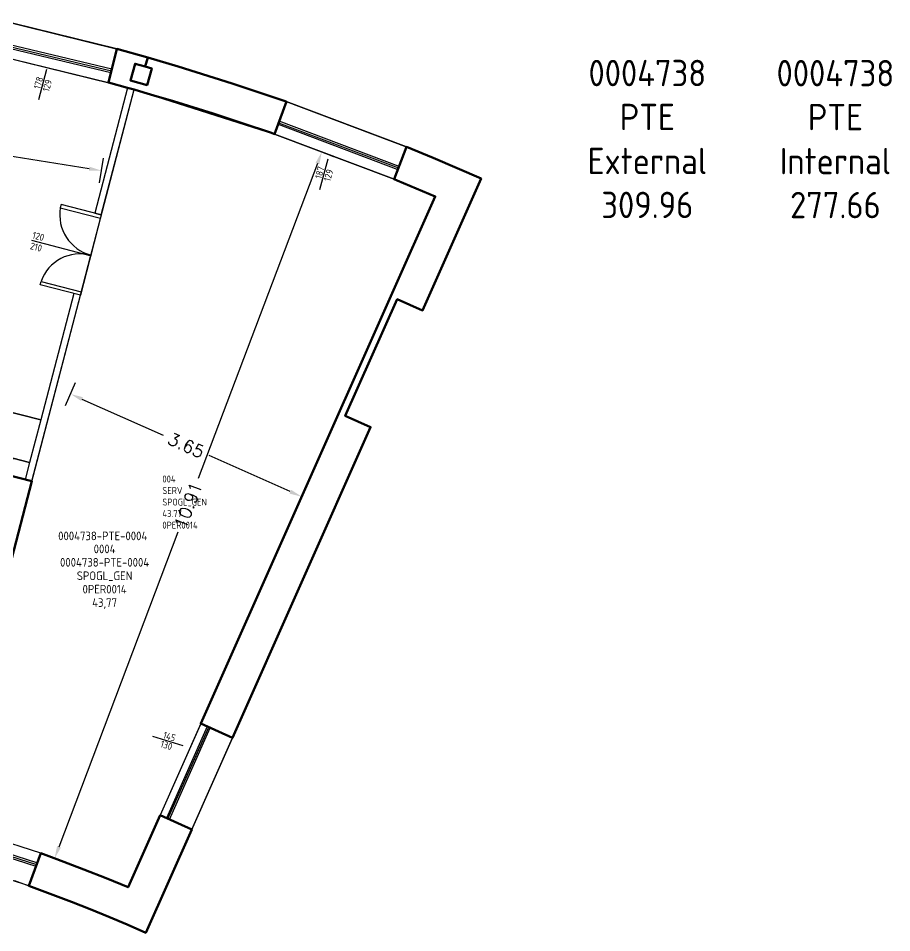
# Model space of a CAD drawing. Header units: metres. Extents: x 360.2 to 396, y 166.8 to 184.4.
# Drawn here: x 383.36 to 395.97, y 168.03 to 181.25 of the extents above; entities that cross this region are included whole.
import ezdxf
from ezdxf.enums import TextEntityAlignment as Align

# ---------------------------------------------------------------- set-up
doc = ezdxf.new("R2010")
doc.units = ezdxf.units.M
for name, color, linetype in [('A-Infissi', 5, 'Continuous'), ('A-Muratura', 4, 'Continuous'), ('A-Quote', 1, 'Continuous'), ('A-Testo', 7, 'Continuous'), ('A-Viste', 7, 'Continuous'), ('RM$TXT', 5, 'Continuous'), ('Z-RM', 5, 'Continuous'), ('Z-RMBK', 6, 'Continuous'), ('Z-RMTXT', 5, 'Continuous'), ('Z-Sup_Tot_Lorda', 1, 'Continuous')]:
    doc.layers.add(name, color=color, linetype=linetype)
doc.layers.add('A_MURI', color=4, linetype='Continuous', lineweight=50)
doc.styles.add('ROMANS', font='romans')
doc.styles.get("Standard").update_dxf_attribs({"font": 'isocp.shx'})
doc.dimstyles.new('QUOTE', dxfattribs={"dimtxt": 0.18, "dimasz": 0.18, "dimexe": 0.18, "dimexo": 0.0625, "dimgap": 0.09, "dimtad": 0, "dimzin": 0, "dimdsep": 46, "dimtxsty": 'ROMANS', "dimcen": 0.09, "dimadec": 0, "dimazin": 0, "dimtfac": 1, "dimtofl": 0, "dimtmove": 0, "dimatfit": 3, "dimfxl": 0.18, "dimfxlon": 1, "dimtolj": 1, "dimtzin": 0, "dimarcsym": 0})

# ---------------------------------------------------------------- blocks, each defined once
blk = doc.blocks.new('W185')
for p, q in [((0, 0.049), (0, 0)), ((1.85, 0.049), (1.85, 0))]:
    blk.add_line(p, q)
for points in [[(1.85, 0.049), (0, 0.049)], [(0, 0.025), (1.85, 0.025)], [(0, 0), (1.85, 0)]]:
    blk.add_lwpolyline(points)
blk = doc.blocks.new('D60dx')
for p, q in [((0, 0.6), (-0.05, 0.6)), ((-0.05, 0.6), (-0.05, 0)), ((0, 0), (0, 0.6)), ((0, 0), (-0.6, 0))]:
    blk.add_line(p, q)
blk.add_arc((0.004, -0.002), 0.604, 95.142, 179.8371)
blk = doc.blocks.new('D60sx')
for p, q in [((0, 0), (0, 0.6)), ((0, 0.6), (0.05, 0.6)), ((0.05, 0.6), (0.05, 0)), ((0, 0), (0.6, 0))]:
    blk.add_line(p, q)
blk.add_arc((-0.004, -0.002), 0.604, 0.1629, 84.858)
blk = doc.blocks.new('W150')
for p, q in [((0, 0.049), (0, 0)), ((1.5, 0.049), (1.5, 0))]:
    blk.add_line(p, q)
for points in [[(1.5, 0.049), (0, 0.049)], [(0, 0.025), (1.5, 0.025)], [(0, 0), (1.5, 0)]]:
    blk.add_lwpolyline(points)
blk = doc.blocks.new('W145')
for p, q in [((0, 0.049), (0, 0)), ((1.45, 0.049), (1.45, 0))]:
    blk.add_line(p, q)
for points in [[(1.45, 0.049), (0, 0.049)], [(0, 0.025), (1.45, 0.025)], [(0, 0), (1.45, 0)]]:
    blk.add_lwpolyline(points)
blk = doc.blocks.new('WNS')
blk.add_line((-0.228, 0), (0.228, 0))
for tag, p in [('WIDTH', (0.005, 0.017)), ('HEIGHT', (0.001, -0.116))]:
    blk.add_attdef(tag, text='', height=0.1).set_placement(p, align=Align.CENTER)
at = {"flags": 1}
for tag, p in [('WN_TYPE', (-0.004, 0.009)), ('GL_TYPE', (-0.003, 0.014)), ('FR_ELEV', (-0.004, 0.002)), ('FR_MATL', (0.021, 0.009))]:
    blk.add_attdef(tag, p, '', height=0.00225, dxfattribs=at)
blk = doc.blocks.new('*D203')
at = {"layer": 'A-Quote', "color": 0, "lineweight": -2, "transparency": 16777216}
for p, q in [((387.714, 179.326), (387.909, 179.252)), ((387.677, 179.147), (385.956, 174.596)), ((383.944, 169.275), (385.665, 173.826)), ((383.853, 169.117), (384.048, 169.043))]:
    blk.add_line(p, q, dxfattribs=at)
at = {"layer": 'A-Quote', "color": 0, "transparency": 16777216}
for points in [[(387.649, 179.158), (387.705, 179.137), (387.74, 179.316)], [(383.916, 169.286), (383.972, 169.265), (383.88, 169.107)]]:
    blk.add_solid(points, dxfattribs=at)
at = {"layer": 'Defpoints', "color": 0, "transparency": 16777216}
for p in [(387.655, 179.348), (387.74, 179.316), (383.795, 169.139)]:
    blk.add_point(p, dxfattribs=at)
at = {"layer": 'A-Quote', "color": 0, "transparency": 16777216, "insert": (385.81, 174.211), "char_height": 0.18, "attachment_point": 5, "rotation": 69.2862, "style": 'ROMANS'}
blk.add_mtext('\\A1;10.91', dxfattribs=at)
blk = doc.blocks.new('*D204')
at = {"layer": 'A-Quote', "color": 0, "lineweight": -2, "transparency": 16777216}
for p, q in [((384.038, 175.653), (384.184, 175.982)), ((384.275, 175.745), (385.448, 175.224)), ((387.285, 174.407), (386.113, 174.928)), ((387.377, 174.169), (387.523, 174.498))]:
    blk.add_line(p, q, dxfattribs=at)
at = {"layer": 'A-Quote', "color": 0, "transparency": 16777216}
for points in [[(384.288, 175.772), (384.263, 175.717), (384.111, 175.818)], [(387.298, 174.434), (387.273, 174.379), (387.45, 174.334)]]:
    blk.add_solid(points, dxfattribs=at)
at = {"layer": 'Defpoints', "color": 0, "transparency": 16777216}
for p in [(383.551, 174.558), (387.45, 174.334), (386.89, 173.074)]:
    blk.add_point(p, dxfattribs=at)
at = {"layer": 'A-Quote', "color": 0, "transparency": 16777216, "insert": (385.78, 175.076), "char_height": 0.18, "attachment_point": 5, "rotation": 336.0324, "style": 'ROMANS'}
blk.add_mtext('\\A1;3.65', dxfattribs=at)
blk = doc.blocks.new('PORTA')
blk.add_line((-0.893, 0), (0, 0))
for tag, p in [('WIDTH', (-0.894, 0.03)), ('HEIGHT', (-0.885, -0.128))]:
    blk.add_attdef(tag, p, '', height=0.1)
blk = doc.blocks.new('*D206')
at = {"layer": 'A-Quote', "color": 0, "lineweight": -2, "transparency": 16777216}
for p, q in [((377.466, 179.988), (377.522, 180.344)), ((377.672, 180.138), (380.665, 179.663)), ((384.378, 179.074), (381.385, 179.549)), ((384.528, 178.868), (384.584, 179.224))]:
    blk.add_line(p, q, dxfattribs=at)
at = {"layer": 'A-Quote', "color": 0, "transparency": 16777216}
for points in [[(377.677, 180.168), (377.667, 180.108), (377.494, 180.166)], [(384.383, 179.104), (384.374, 179.044), (384.556, 179.046)]]:
    blk.add_solid(points, dxfattribs=at)
at = {"layer": 'Defpoints', "color": 0, "transparency": 16777216}
for p in [(377.397, 179.551), (384.556, 179.046), (384.459, 178.431)]:
    blk.add_point(p, dxfattribs=at)
at = {"layer": 'A-Quote', "color": 0, "transparency": 16777216, "insert": (381.025, 179.606), "char_height": 0.18, "attachment_point": 5, "rotation": 350.9859, "style": 'ROMANS'}
blk.add_mtext('\\A1;7.15', dxfattribs=at)
blk = doc.blocks.new('VANO')
at = {"flags": 1}
for tag, p in [('EDIFICIO', (0, 0)), ('PIANO', (0, -0.198)), ('PERIMETRO', (0, -1.343)), ('ETICHETTA_VANO', (0, -1.529)), ('RM_CAT', (0, -1.717)), ('DV_ID', (0, -1.901)), ('H_MED', (0, -2.112)), ('H_NET', (0, -2.302)), ('TYPE_CO', (0, -2.515)), ('MAT_PAR', (0, -2.693)), ('MAT_PAV', (0, -2.877)), ('CODICE', (0, -3.071))]:
    blk.add_attdef(tag, text='', height=0.125, dxfattribs=at).set_placement(p, align=Align.MIDDLE_CENTER)
for tag, p in [('NUMERO_VANO', (0, -0.393)), ('CODICE_VANO', (0, -0.587)), ('RM_TYPE', (0, -0.781)), ('CODICE_VANO_ESTERNO', (0, -0.975)), ('AREA', (0, -1.169))]:
    blk.add_attdef(tag, text='', height=0.125).set_placement(p, align=Align.MIDDLE_CENTER)

msp = doc.modelspace()

# ---------------------------------------------------------------- linework, layer by layer
at = {"layer": 'A-Muratura'}
for points in [[(384.659, 180.317), (384.779, 180.804), (385.227, 180.679), (385.19, 180.55), (385.043, 180.591), (384.975, 180.349), (385.216, 180.282), (385.284, 180.523), (385.19, 180.55), (385.227, 180.679), (385.664, 180.551), (386.446, 180.307), (387.223, 180.046), (387.232, 180.043), (387.055, 179.575), (387.012, 179.591), (386.591, 179.731), (386.17, 179.871), (385.6, 180.048), (385.314, 180.132), (385.171, 180.174), (385.028, 180.216), (384.932, 180.242)], [(384.975, 180.349), (385.043, 180.591), (385.284, 180.523), (385.216, 180.282)], [(385.028, 180.216), (384.932, 180.242), (384.459, 178.431), (384.555, 178.406)], [(383.212, 174.646), (383.275, 174.889), (383.517, 174.826), (383.454, 174.584)], [(385.403, 169.73), (385.861, 169.527), (385.197, 168.034), (384.93, 168.151), (384.662, 168.264), (384.392, 168.375), (384.122, 168.482), (383.508, 168.709), (383.679, 169.181), (383.911, 169.097), (384.302, 168.948), (384.623, 168.821), (384.941, 168.69)]]:
    msp.add_lwpolyline(points, close=True, dxfattribs=at)
for points in [[(388.758, 177.276), (389.379, 178.674), (388.829, 178.904), (388.785, 178.921), (388.962, 179.389), (389.349, 179.23), (390.041, 178.931), (389.195, 177.027), (388.829, 177.19)], [(383.551, 174.558), (384.252, 177.245), (384.156, 177.27), (383.679, 175.443), (383.517, 174.826), (383.454, 174.584)], [(388.829, 177.19), (388.079, 175.502), (388.445, 175.339), (386.45, 170.852), (385.992, 171.055), (388.758, 177.276)], [(383.212, 174.646), (383.551, 174.557), (383.227, 173.317)]]:
    msp.add_lwpolyline(points, dxfattribs=at)
at = {"layer": 'A-Viste'}
for points in [[(384.779, 180.804), (382.972, 181.247)], [(382.86, 180.759), (384.659, 180.317)], [(388.962, 179.389), (387.227, 180.045)], [(388.785, 178.921), (387.055, 179.575)], [(385.992, 171.055), (385.403, 169.73)], [(385.861, 169.527), (386.45, 170.852)], [(383.679, 169.181), (382.243, 169.646)], [(383.508, 168.709), (382.091, 169.172)]]:
    msp.add_lwpolyline(points, dxfattribs=at)
at = {"layer": 'A_MURI'}
for points in [[(384.659, 180.317), (384.779, 180.804), (385.227, 180.679), (385.19, 180.55), (385.043, 180.591), (384.975, 180.349), (385.216, 180.282), (385.284, 180.523), (385.19, 180.55), (385.227, 180.679), (385.664, 180.551), (386.446, 180.307), (387.223, 180.046), (387.232, 180.043), (387.055, 179.575), (387.012, 179.591), (386.591, 179.731), (386.17, 179.871), (385.6, 180.048), (385.314, 180.132), (385.171, 180.174), (385.028, 180.216), (384.932, 180.242)], [(385.403, 169.73), (385.861, 169.527), (385.197, 168.034), (384.93, 168.151), (384.662, 168.264), (384.392, 168.375), (384.122, 168.482), (383.508, 168.709), (383.679, 169.181), (383.911, 169.097), (384.302, 168.948), (384.623, 168.821), (384.941, 168.69)]]:
    msp.add_lwpolyline(points, close=True, dxfattribs=at)
for points in [[(388.758, 177.276), (389.379, 178.674), (388.829, 178.904), (388.785, 178.921), (388.962, 179.389), (389.349, 179.23), (390.041, 178.931), (389.195, 177.027), (388.829, 177.19)], [(388.829, 177.19), (388.079, 175.502), (388.445, 175.339), (386.45, 170.852), (385.992, 171.055), (388.758, 177.276)], [(383.212, 174.646), (383.551, 174.557), (383.227, 173.317)]]:
    msp.add_lwpolyline(points, dxfattribs=at)
at = {"layer": 'Z-RM'}
msp.add_lwpolyline([(382.817, 180.769), (384.704, 180.306), (384.932, 180.242), (384.459, 178.431), (384.555, 178.406), (384.252, 177.245), (384.156, 177.27), (383.679, 175.443), (381.61, 175.972)], dxfattribs=at)
for points in [[(381.495, 169.857), (382.449, 173.531), (383.227, 173.317), (385.028, 180.216), (387.055, 179.575), (388.785, 178.921), (389.379, 178.674), (384.941, 168.69), (384.302, 168.948), (383.679, 169.181), (382.243, 169.646), (382.101, 169.692), (381.879, 169.754)], [(377.828, 175.903), (378.268, 175.861), (378.708, 175.813), (379.155, 175.757), (379.6, 175.695), (380.065, 175.623), (380.529, 175.544), (380.992, 175.458), (381.454, 175.364), (381.61, 175.972), (383.679, 175.443), (383.517, 174.826), (383.275, 174.889), (382.952, 173.65), (382.296, 173.828), (381.476, 174.022), (380.594, 174.203), (379.745, 174.35), (379.278, 174.421), (378.609, 174.508), (377.72, 174.6), (377.828, 175.903)]]:
    msp.add_lwpolyline(points, close=True, dxfattribs=at)
at = {"layer": 'Z-Sup_Tot_Lorda'}
msp.add_lwpolyline([(382.972, 181.247), (384.788, 180.802), (385.227, 180.679), (385.664, 180.551), (386.446, 180.307), (387.223, 180.046), (388.972, 179.386), (389.349, 179.23), (390.041, 178.931), (389.195, 177.027), (388.829, 177.19), (388.829, 177.19), (388.829, 177.19), (388.079, 175.502), (388.079, 175.502), (388.079, 175.502), (388.445, 175.339), (385.197, 168.034), (384.93, 168.151), (384.662, 168.264), (384.392, 168.375), (384.122, 168.482), (383.305, 168.784)], dxfattribs=at)

# ---------------------------------------------------------------- block references
at = {"layer": 'A-Infissi'}
for name, p, rotation in [('W185', (382.895, 180.894), 346.5280208847669), ('W185', (387.108, 179.715), 339.2862338229683), ('D60dx', (384.555, 178.406), 75.3682912147009), ('D60sx', (384.252, 177.245), 75.3682912147009), ('W145', (385.54, 169.669), 66.03238630831603), ('W150', (382.181, 169.453), 342.2561185073355)]:
    msp.add_blockref(name, p, dxfattribs=dict(at, rotation=rotation))
at = {"layer": 'A-Quote'}
for name, p, rotation, values in [('WNS', (383.71, 180.292), 74.76469418401827, {'WIDTH': '178', 'HEIGHT': '129'}), ('WNS', (387.773, 178.995), 74.76469418401827, {'WIDTH': '187', 'HEIGHT': '129'}), ('PORTA', (384.408, 177.814), 345.3682912147013, {'WIDTH': '120', 'HEIGHT': '210'}), ('WNS', (385.514, 170.806), 342.8415233163129, {'WIDTH': '145', 'HEIGHT': '130'})]:
    msp.add_blockref(name, p, dxfattribs=dict(at, rotation=rotation)).add_auto_attribs(values)
at = {"layer": 'Z-RMBK'}
msp.add_blockref('VANO', (384.602, 173.973), dxfattribs=at).add_auto_attribs({'NUMERO_VANO': '0004', 'CODICE_VANO': '0004738-PTE-0004', 'RM_TYPE': 'SPOGL_GEN', 'CODICE_VANO_ESTERNO': '0PER0014', 'AREA': '43,77'})

# ---------------------------------------------------------------- texts
at = {"layer": 'A-Testo', "char_height": 0.381, "attachment_point": 8}
for s, insert in [('0004738^M^JPTE^M^JExternal^M^J309.96^M^J', (392.443, 178.36)), ('0004738^JPTE^JInternal^J277.66', (395.16, 178.358))]:
    msp.add_mtext(s, dxfattribs=dict(at, insert=insert))
at = {"layer": 'RM$TXT', "insert": (385.437, 173.873), "char_height": 0.1, "attachment_point": 7}
msp.add_mtext('004^M^JSERV^M^JSPOGL_GEN^M^J43.77^M^J0PER0014^M^J', dxfattribs=at)
at = {"layer": 'Z-RMTXT'}
msp.add_text('0004738-PTE-0004', height=0.125, dxfattribs=at).set_placement((384.575, 173.705), align=Align.CENTER)

# ---------------------------------------------------------------- dimensions: what is measured, and where the dimension line sits
at = {"layer": 'A-Quote'}
for p1, p2, distance, picture, middle in [((377.397, 179.551), (384.459, 178.431), 0.622, '*D206', (381.025, 179.606)), ((383.795, 169.139), (387.655, 179.348), -0.091, '*D203', (385.81, 174.211)), ((383.551, 174.558), (386.89, 173.074), 1.378, '*D204', (385.78, 175.076))]:
    dim = msp.add_aligned_dim(p1=p1, p2=p2, distance=distance, dimstyle='QUOTE', dxfattribs=at)
    dim.commit()
    dim.dimension.update_dxf_attribs({"geometry": picture, "text_midpoint": middle})

doc.saveas('drawing.dxf')
